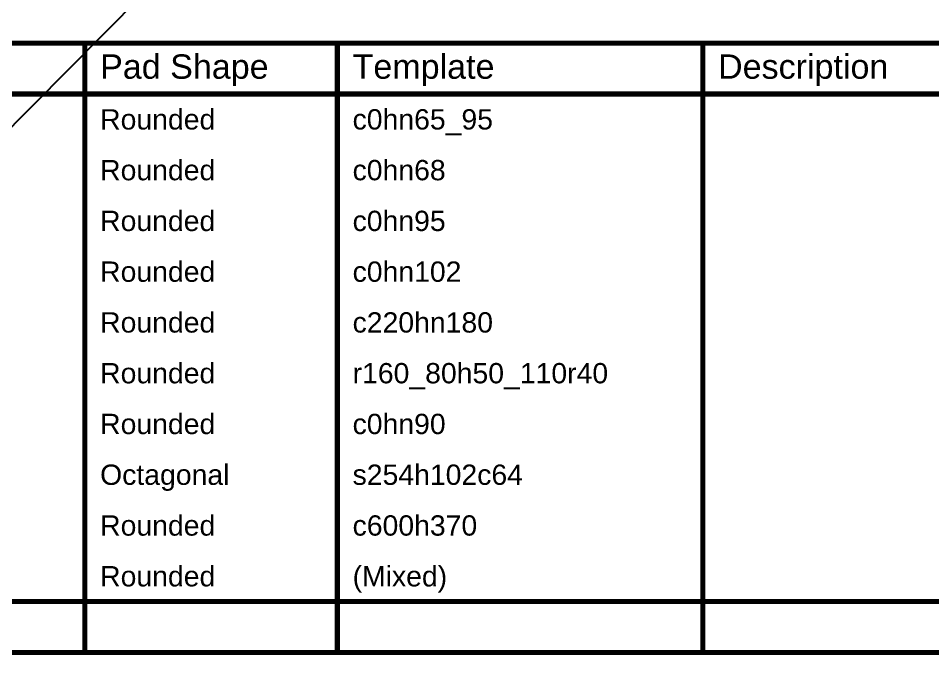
# Model space of a CAD drawing. Header units: inches. Extents: x -11 to 5433, y -4 to 5447.
# Drawn here: x 127.2 to 195.8, y 45.9 to 94.7 of the extents above; entities that cross this region are included whole.
import ezdxf

# ---------------------------------------------------------------- set-up
doc = ezdxf.new("R2010")
doc.units = ezdxf.units.IN
doc.layers.add('Bottom Solder', color=6, linetype='Continuous')
doc.layers.add('Drill Drawing', color=1, linetype='Continuous')
doc.styles.add('Arial', font='', dxfattribs={"height": 0.2})
doc.styles.get('Arial').set_extended_font_data('Arial')

# ---------------------------------------------------------------- blocks, each defined once
blk = doc.blocks.new('VSON_10_EP_3_3__B_56')
at = {"layer": 'Bottom Solder'}
blk.add_line((0.415, 1.753), (5389.663, 5446.725), dxfattribs=at)

msp = doc.modelspace()

# ---------------------------------------------------------------- linework, layer by layer
at = {"layer": 'Drill Drawing'}
for points in [[(-10.757, 92.785, 0.381, 0.381, 0), (331.589, 92.785, 0.381, 0.381, 0)], [(132.231, 47.065, 0.381, 0.381, 0), (132.231, 92.785, 0.381, 0.381, 0)], [(151.175, 47.065, 0.381, 0.381, 0), (151.175, 92.785, 0.381, 0.381, 0)], [(178.599, 47.065, 0.381, 0.381, 0), (178.599, 92.785, 0.381, 0.381, 0)], [(-10.757, 88.975, 0.381, 0.381, 0), (331.589, 88.975, 0.381, 0.381, 0)], [(-10.757, 50.875, 0.381, 0.381, 0), (331.589, 50.875, 0.381, 0.381, 0)], [(-10.757, 47.065, 0.381, 0.381, 0), (331.589, 47.065, 0.381, 0.381, 0)]]:
    msp.add_lwpolyline(points, format="xyseb", dxfattribs=at)
for points in [[(132.136, 92.785, 0.191, 0.191, 1), (132.327, 92.785, 0.191, 0.191, 1)], [(151.079, 92.785, 0.191, 0.191, 1), (151.27, 92.785, 0.191, 0.191, 1)], [(178.503, 92.785, 0.191, 0.191, 1), (178.694, 92.785, 0.191, 0.191, 1)], [(132.136, 47.065, 0.191, 0.191, 1), (132.327, 47.065, 0.191, 0.191, 1)], [(151.079, 47.065, 0.191, 0.191, 1), (151.27, 47.065, 0.191, 0.191, 1)], [(178.503, 47.065, 0.191, 0.191, 1), (178.694, 47.065, 0.191, 0.191, 1)]]:
    msp.add_lwpolyline(points, format="xyseb", close=True, dxfattribs=at)

# ---------------------------------------------------------------- block references
msp.add_blockref('VSON_10_EP_3_3__B_56', (43.189, 0.768))

# ---------------------------------------------------------------- texts
at = {"layer": 'Drill Drawing', "style": 'Arial'}
for s, height, p in [('Pad Shape', 1.8288, (133.374, 90.118)), ('Template', 1.8288, (152.318, 90.118)), ('Description', 1.8288, (179.742, 90.118)), ('Rounded', 1.524, (133.374, 86.308)), ('c0hn65_95', 1.524, (152.318, 86.308)), ('Rounded', 1.524, (133.374, 82.498)), ('c0hn68', 1.524, (152.318, 82.498)), ('Rounded', 1.524, (133.374, 78.688)), ('c0hn95', 1.524, (152.318, 78.688)), ('Rounded', 1.524, (133.374, 74.878)), ('c0hn102', 1.524, (152.318, 74.878)), ('Rounded', 1.524, (133.374, 71.068)), ('c220hn180', 1.524, (152.318, 71.068)), ('Rounded', 1.524, (133.374, 67.258)), ('r160_80h50_110r40', 1.524, (152.318, 67.258)), ('Rounded', 1.524, (133.374, 63.448)), ('c0hn90', 1.524, (152.318, 63.448)), ('Octagonal', 1.524, (133.374, 59.638)), ('s254h102c64', 1.524, (152.318, 59.638)), ('Rounded', 1.524, (133.374, 55.828)), ('c600h370', 1.524, (152.318, 55.828)), ('Rounded', 1.524, (133.374, 52.018)), ('(Mixed)', 1.524, (152.318, 52.018))]:
    msp.add_text(s, height=height, dxfattribs=at).set_placement(p)

doc.saveas('drawing.dxf')
